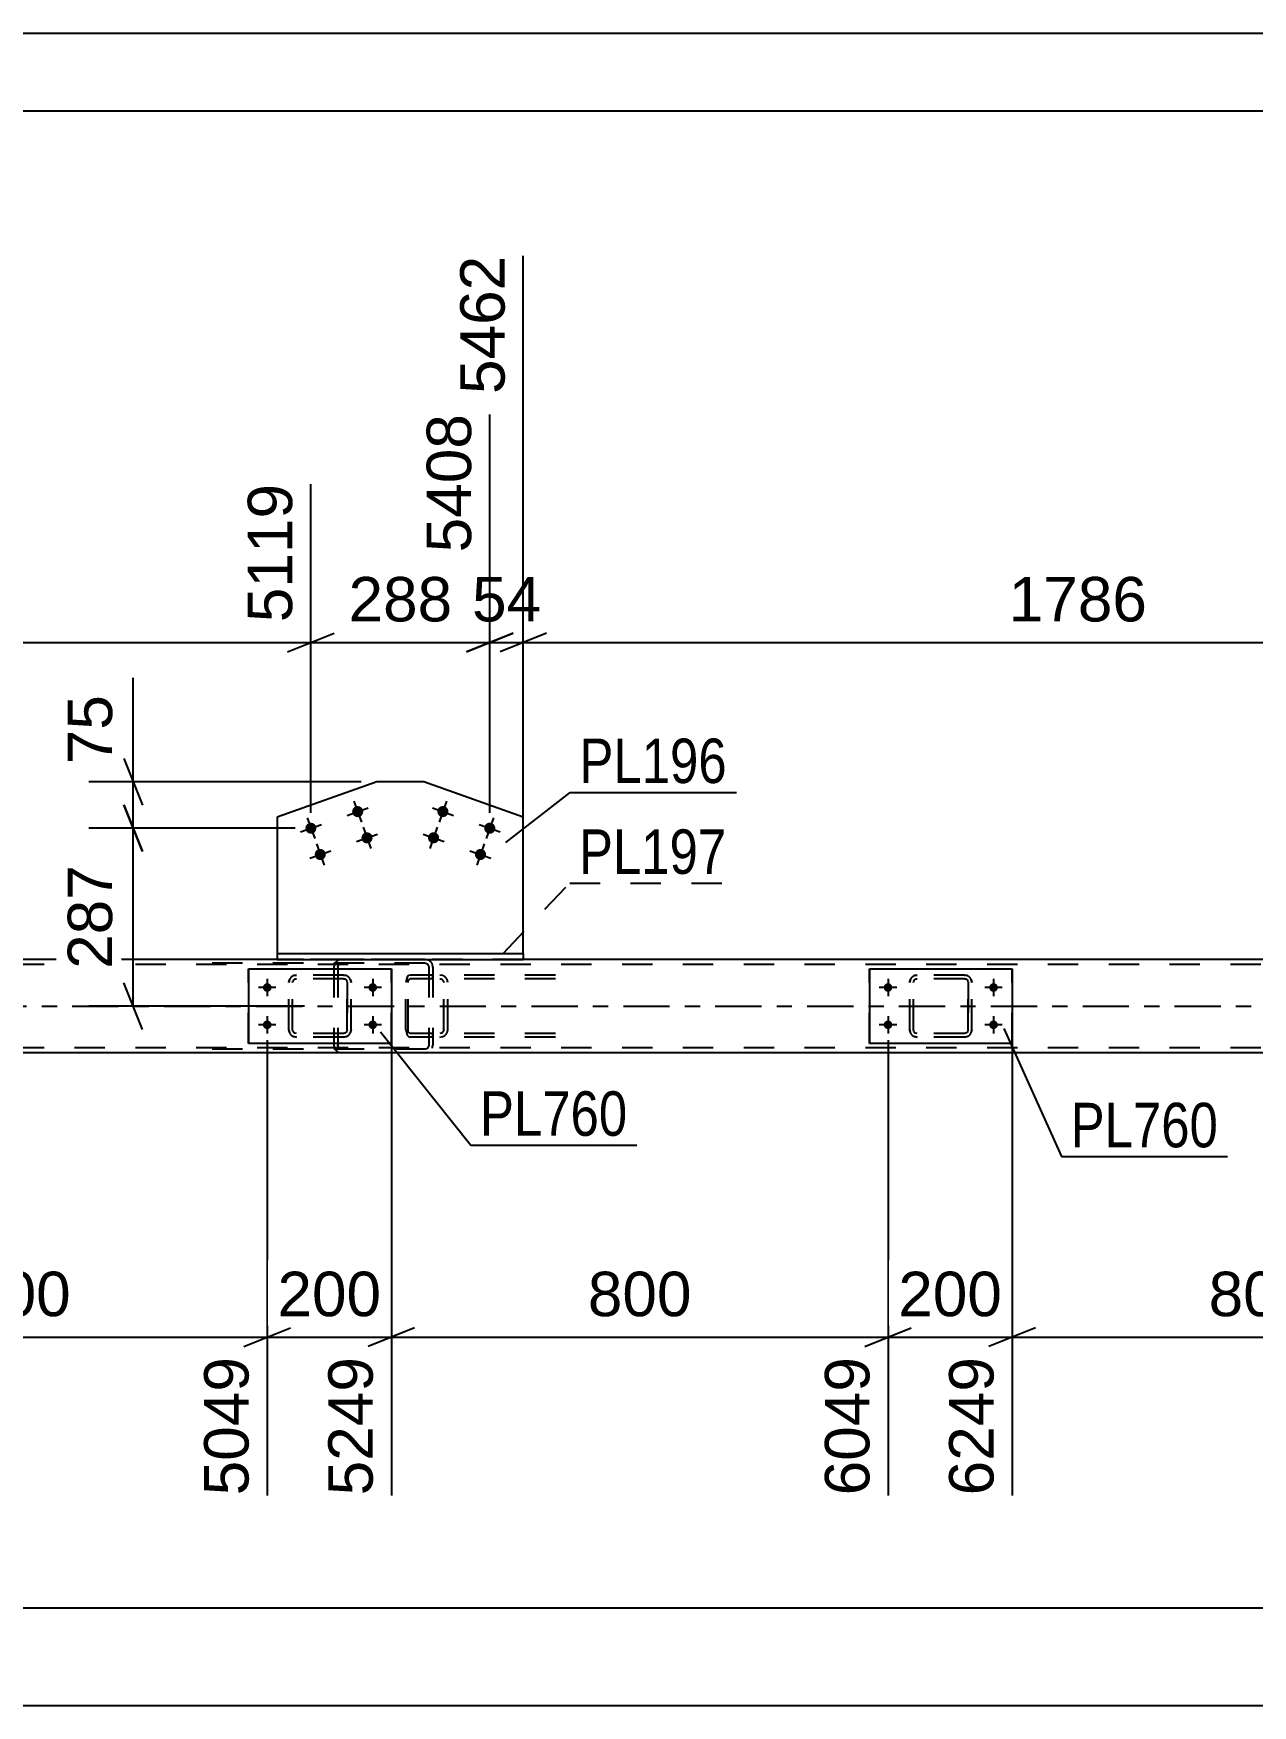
# Model space of a CAD drawing. Header units: millimetres. Extents: x -136 to 705, y -401 to 193.
# Drawn here: x 158.2 to 236.8, y 85.5 to 193.2 of the extents above; entities that cross this region are included whole.
import ezdxf

# ---------------------------------------------------------------- set-up
doc = ezdxf.new("R2010")
doc.units = ezdxf.units.MM
doc.linetypes.add('DXK_LINE_DOT2', pattern=[3.9198, 1.9599, -1.9599])
doc.linetypes.add('DXK_LINE_DOT3', pattern=[5.9187, 2.979, -0.9799, 0.9799, -0.9799])
doc.styles.add('Arial', font='ARIAL.TTF', dxfattribs={"height": 0.2})
doc.styles.add('Arial Narrow', font='ARIALN.TTF', dxfattribs={"height": 0.2})

# ---------------------------------------------------------------- blocks, each defined once
blk = doc.blocks.new('Unknown-318464307-1115')
at = {"color": 5, "linetype": 'Continuous'}
for p, q in [((705.2, 193.21), (-135.8, 193.21)), ((700.2, 188.21), (-130.8, 188.21))]:
    blk.add_line(p, q, dxfattribs=at)
blk = doc.blocks.new('Bolt-318464307-5303 - 5264')
at = {"linetype": 'Continuous'}
for points in [[(173.28, 131.48, -1), (173.28, 132.04, -1)], [(180.08, 131.48, -1), (180.08, 132.04, -1)], [(173.28, 129.08, -1), (173.28, 129.64, -1)], [(180.08, 129.08, -1), (180.08, 129.64, -1)]]:
    blk.add_hatch(color=1, dxfattribs=at).paths.add_polyline_path(points)
at = {"color": 1, "linetype": 'Continuous'}
for p, q in [((173.84, 131.76), (172.72, 131.76)), ((173.28, 132.32), (173.28, 131.2)), ((180.64, 131.76), (179.52, 131.76)), ((180.08, 132.32), (180.08, 131.2)), ((173.84, 129.36), (172.72, 129.36)), ((173.28, 129.92), (173.28, 128.8)), ((180.64, 129.36), (179.52, 129.36)), ((180.08, 129.92), (180.08, 128.8))]:
    blk.add_line(p, q, dxfattribs=at)
blk = doc.blocks.new('Part-318464307-5308 - 5264')
at = {"color": 2, "linetype": 'Continuous'}
for p, q in [((180.34, 145.01), (173.93, 142.74)), ((183.38, 145.01), (180.34, 145.01)), ((189.78, 142.74), (183.38, 145.01)), ((173.93, 142.74), (173.93, 133.96)), ((189.78, 133.96), (189.78, 142.74))]:
    blk.add_line(p, q, dxfattribs=at)
at = {"color": 7, "linetype": 'DXK_LINE_DOT2'}
blk.add_line((173.93, 133.96), (189.78, 133.96), dxfattribs=at)
blk = doc.blocks.new('Part-318464307-5313 - 5264')
at = {"color": 2, "linetype": 'Continuous'}
for p, q in [((173.93, 133.96), (173.93, 133.56)), ((173.93, 133.96), (189.78, 133.96)), ((173.93, 133.56), (189.78, 133.56)), ((189.78, 133.96), (189.78, 133.56))]:
    blk.add_line(p, q, dxfattribs=at)
blk = doc.blocks.new('Bolt-318464307-5378 - 5264')
at = {"linetype": 'Continuous'}
for points in [[(213.28, 131.48, -1), (213.28, 132.04, -1)], [(220.08, 131.48, -1), (220.08, 132.04, -1)], [(213.28, 129.08, -1), (213.28, 129.64, -1)], [(220.08, 129.08, -1), (220.08, 129.64, -1)]]:
    blk.add_hatch(color=1, dxfattribs=at).paths.add_polyline_path(points)
at = {"color": 1, "linetype": 'Continuous'}
for p, q in [((213.84, 131.76), (212.72, 131.76)), ((213.28, 132.32), (213.28, 131.2)), ((220.64, 131.76), (219.52, 131.76)), ((220.08, 132.32), (220.08, 131.2)), ((213.84, 129.36), (212.72, 129.36)), ((213.28, 129.92), (213.28, 128.8)), ((220.64, 129.36), (219.52, 129.36)), ((220.08, 129.92), (220.08, 128.8))]:
    blk.add_line(p, q, dxfattribs=at)
blk = doc.blocks.new('Part-318464307-5444 - 5264')
at = {"color": 2, "linetype": 'Continuous'}
for p, q in [((173.93, 133.56), (104.65, 133.56)), ((259.06, 133.56), (189.78, 133.56)), ((629.28, 127.56), (-24.68, 127.56))]:
    blk.add_line(p, q, dxfattribs=at)
at = {"color": 7, "linetype": 'DXK_LINE_DOT2'}
for p, q in [((189.78, 133.56), (173.93, 133.56)), ((629.28, 133.24), (-28.68, 133.24)), ((629.28, 127.88), (-28.68, 127.88))]:
    blk.add_line(p, q, dxfattribs=at)
at = {"color": 7, "linetype": 'DXK_LINE_DOT3'}
blk.add_line((-28.68, 130.56), (629.28, 130.56), dxfattribs=at)
blk = doc.blocks.new('Part-318464307-5485 - 5264')
at = {"color": 2, "linetype": 'Continuous'}
for p, q in [((212.08, 132.96), (212.08, 128.16)), ((212.08, 132.96), (221.28, 132.96)), ((221.28, 132.96), (221.28, 128.16)), ((221.28, 128.16), (212.08, 128.16))]:
    blk.add_line(p, q, dxfattribs=at)
at = {"color": 7, "linetype": 'DXK_LINE_DOT2'}
for p, q in [((212.08, 128.16), (212.08, 132.96)), ((221.28, 128.16), (221.28, 132.96))]:
    blk.add_line(p, q, dxfattribs=at)
blk = doc.blocks.new('Part-318464307-5501 - 5264')
at = {"color": 7, "linetype": 'DXK_LINE_DOT2'}
for p, q in [((214.97, 132.53), (215.16, 132.56)), ((215.16, 132.56), (214.97, 132.53)), ((218.2, 132.56), (215.16, 132.56)), ((218.2, 132.56), (218.38, 132.53)), ((218.38, 132.53), (218.2, 132.56)), ((214.68, 132.08), (214.71, 132.27)), ((214.71, 132.27), (214.68, 132.08)), ((214.68, 129.04), (214.68, 132.08)), ((214.68, 129.04), (214.68, 132.08)), ((214.92, 132.08), (214.94, 132.18)), ((214.92, 129.04), (214.92, 132.08)), ((214.92, 129.04), (214.92, 132.08)), ((214.94, 132.18), (214.99, 132.25)), ((214.99, 132.25), (215.06, 132.31)), ((215.06, 132.31), (215.16, 132.32)), ((218.2, 132.32), (215.16, 132.32)), ((218.2, 132.32), (218.29, 132.31)), ((218.29, 132.31), (218.37, 132.25)), ((218.37, 132.25), (218.42, 132.18)), ((218.42, 132.18), (218.44, 132.08)), ((218.44, 129.04), (218.44, 132.08)), ((218.44, 132.08), (218.44, 129.04)), ((218.64, 132.27), (218.68, 132.08)), ((218.68, 132.08), (218.64, 132.27)), ((218.68, 129.04), (218.68, 132.08)), ((218.68, 129.04), (218.68, 132.08)), ((214.71, 128.86), (214.68, 129.04)), ((214.68, 129.04), (214.71, 128.86)), ((214.94, 128.95), (214.92, 129.04)), ((214.99, 128.87), (214.94, 128.95)), ((215.16, 128.56), (214.97, 128.6)), ((214.97, 128.6), (215.16, 128.56)), ((215.06, 128.82), (214.99, 128.87)), ((215.16, 128.8), (215.06, 128.82)), ((218.2, 128.8), (215.16, 128.8)), ((218.2, 128.56), (215.16, 128.56)), ((218.29, 128.82), (218.2, 128.8)), ((218.38, 128.6), (218.2, 128.56)), ((218.2, 128.56), (218.38, 128.6)), ((218.37, 128.87), (218.29, 128.82)), ((218.42, 128.95), (218.37, 128.87)), ((218.44, 129.04), (218.42, 128.95)), ((218.68, 129.04), (218.64, 128.86)), ((218.64, 128.86), (218.68, 129.04))]:
    blk.add_line(p, q, dxfattribs=at)
at = {"color": 7, "linetype": 'DXK_LINE_DOT3'}
blk.add_line((216.68, 130.56), (216.68, 130.56), dxfattribs=at)
at = {"color": 7, "linetype": 'DXK_LINE_DOT2'}
for centre, start, end in [((215.16, 132.08), 112.5, 157.5), ((215.16, 132.08), 112.5, 157.5), ((218.2, 132.08), 22.5, 67.5), ((218.2, 132.08), 22.5, 67.5), ((215.16, 129.04), 202.5, 247.5), ((215.16, 129.04), 202.5, 247.5), ((218.2, 129.04), 292.5, 337.5), ((218.2, 129.04), 292.5, 337.5)]:
    blk.add_arc(centre, 0.48, start, end, dxfattribs=at)
blk = doc.blocks.new('Part-318464307-5506 - 5264')
at = {"color": 2, "linetype": 'Continuous'}
for p, q in [((172.08, 132.96), (172.08, 128.16)), ((172.08, 132.96), (181.28, 132.96)), ((181.28, 132.96), (181.28, 128.16)), ((181.28, 128.16), (172.08, 128.16))]:
    blk.add_line(p, q, dxfattribs=at)
at = {"color": 7, "linetype": 'DXK_LINE_DOT2'}
for p, q in [((172.08, 128.16), (172.08, 132.96)), ((181.28, 128.16), (181.28, 132.96))]:
    blk.add_line(p, q, dxfattribs=at)
blk = doc.blocks.new('Part-318464307-5507 - 5264')
at = {"color": 7, "linetype": 'DXK_LINE_DOT2'}
for p, q in [((174.98, 132.53), (175.16, 132.56)), ((175.16, 132.56), (174.98, 132.53)), ((178.2, 132.56), (175.16, 132.56)), ((178.2, 132.56), (178.38, 132.53)), ((178.38, 132.53), (178.2, 132.56)), ((174.68, 132.08), (174.72, 132.27)), ((174.72, 132.27), (174.68, 132.08)), ((174.68, 129.04), (174.68, 132.08)), ((174.68, 129.04), (174.68, 132.08)), ((174.92, 132.08), (174.94, 132.18)), ((174.92, 129.04), (174.92, 132.08)), ((174.92, 129.04), (174.92, 132.08)), ((174.94, 132.18), (174.99, 132.25)), ((174.99, 132.25), (175.07, 132.31)), ((175.07, 132.31), (175.16, 132.32)), ((178.2, 132.32), (175.16, 132.32)), ((178.2, 132.32), (178.29, 132.31)), ((178.29, 132.31), (178.37, 132.25)), ((178.37, 132.25), (178.42, 132.18)), ((178.42, 132.18), (178.44, 132.08)), ((178.44, 129.04), (178.44, 132.08)), ((178.44, 132.08), (178.44, 129.04)), ((178.64, 132.27), (178.68, 132.08)), ((178.68, 132.08), (178.64, 132.27)), ((178.68, 129.04), (178.68, 132.08)), ((178.68, 129.04), (178.68, 132.08)), ((174.72, 128.86), (174.68, 129.04)), ((174.68, 129.04), (174.72, 128.86)), ((174.94, 128.95), (174.92, 129.04)), ((174.99, 128.87), (174.94, 128.95)), ((175.16, 128.56), (174.98, 128.6)), ((174.98, 128.6), (175.16, 128.56)), ((175.07, 128.82), (174.99, 128.87)), ((175.16, 128.8), (175.07, 128.82)), ((178.2, 128.8), (175.16, 128.8)), ((178.2, 128.56), (175.16, 128.56)), ((178.29, 128.82), (178.2, 128.8)), ((178.38, 128.6), (178.2, 128.56)), ((178.2, 128.56), (178.38, 128.6)), ((178.37, 128.87), (178.29, 128.82)), ((178.42, 128.95), (178.37, 128.87)), ((178.44, 129.04), (178.42, 128.95)), ((178.68, 129.04), (178.64, 128.86)), ((178.64, 128.86), (178.68, 129.04))]:
    blk.add_line(p, q, dxfattribs=at)
at = {"color": 7, "linetype": 'DXK_LINE_DOT3'}
blk.add_line((176.68, 130.56), (176.68, 130.56), dxfattribs=at)
at = {"color": 7, "linetype": 'DXK_LINE_DOT2'}
for centre, start, end in [((175.16, 132.08), 112.5, 157.5), ((175.16, 132.08), 112.5, 157.5), ((178.2, 132.08), 22.5, 67.5), ((178.2, 132.08), 22.5, 67.5), ((175.16, 129.04), 202.5, 247.5), ((175.16, 129.04), 202.5, 247.5), ((178.2, 129.04), 292.5, 337.5), ((178.2, 129.04), 292.5, 337.5)]:
    blk.add_arc(centre, 0.48, start, end, dxfattribs=at)
blk = doc.blocks.new('Bolt-318464307-5511 - 5264')
at = {"linetype": 'Continuous'}
for points in [[(184.94, 142.97, -1), (184.26, 143.21, -1)], [(187.96, 141.9, -1), (187.28, 142.14, -1)], [(184.34, 141.28, -1), (183.66, 141.52, -1)], [(187.36, 140.21, -1), (186.68, 140.45, -1)]]:
    blk.add_hatch(color=1, dxfattribs=at).paths.add_polyline_path(points)
at = {"color": 1, "linetype": 'Continuous'}
for p, q in [((183.93, 143.33), (185.28, 142.85)), ((184.84, 143.77), (184.36, 142.41)), ((186.94, 142.26), (188.3, 141.78)), ((187.86, 142.7), (187.38, 141.35)), ((183.32, 141.64), (184.68, 141.16)), ((184.24, 142.08), (183.76, 140.72)), ((186.34, 140.57), (187.7, 140.09)), ((187.26, 141.01), (186.78, 139.65))]:
    blk.add_line(p, q, dxfattribs=at)
blk = doc.blocks.new('Bolt-318464307-5513 - 5264')
at = {"linetype": 'Continuous'}
for points in [[(179.45, 143.21, -1), (178.77, 142.97, -1)], [(176.43, 142.14, -1), (175.76, 141.9, -1)], [(180.05, 141.52, -1), (179.37, 141.28, -1)], [(177.04, 140.45, -1), (176.36, 140.21, -1)]]:
    blk.add_hatch(color=1, dxfattribs=at).paths.add_polyline_path(points)
at = {"color": 1, "linetype": 'Continuous'}
for p, q in [((178.43, 142.85), (179.79, 143.33)), ((178.87, 143.77), (179.35, 142.41)), ((175.42, 141.78), (176.77, 142.26)), ((175.85, 142.7), (176.34, 141.35)), ((179.03, 141.16), (180.39, 141.64)), ((179.47, 142.08), (179.95, 140.72)), ((176.02, 140.09), (177.38, 140.57)), ((176.46, 141.01), (176.94, 139.65))]:
    blk.add_line(p, q, dxfattribs=at)
blk = doc.blocks.new('Part-318464307-5562 - 5264')
at = {"color": 7, "linetype": 'DXK_LINE_DOT2'}
for p, q in [((183.45, 133.56), (169.54, 133.56)), ((178.09, 133.56), (177.89, 133.53)), ((183.64, 133.53), (183.45, 133.56)), ((183.45, 133.32), (169.54, 133.32)), ((177.61, 133.24), (177.57, 133.08)), ((177.57, 133.08), (177.57, 128.04)), ((177.61, 133.27), (177.61, 133.24)), ((177.83, 133.08), (177.85, 133.18)), ((177.83, 133.08), (177.83, 128.04)), ((177.85, 133.18), (177.9, 133.25)), ((177.9, 133.25), (177.99, 133.31)), ((177.99, 133.31), (178.09, 133.32)), ((183.45, 133.32), (183.55, 133.31)), ((183.55, 133.31), (183.63, 133.25)), ((183.63, 133.25), (183.68, 133.18)), ((183.68, 133.18), (183.7, 133.08)), ((183.7, 133.08), (183.7, 128.04)), ((183.93, 133.24), (183.92, 133.27)), ((183.96, 133.08), (183.93, 133.24)), ((183.96, 133.08), (183.96, 128.04)), ((183.45, 127.8), (169.54, 127.8)), ((183.45, 127.56), (169.54, 127.56)), ((177.57, 128.04), (177.59, 127.96)), ((177.59, 127.96), (177.61, 127.86)), ((177.85, 127.95), (177.83, 128.04)), ((177.9, 127.87), (177.85, 127.95)), ((177.89, 127.6), (178.09, 127.56)), ((177.99, 127.82), (177.9, 127.87)), ((178.09, 127.8), (177.99, 127.82)), ((183.55, 127.82), (183.45, 127.8)), ((183.45, 127.56), (183.64, 127.6)), ((183.63, 127.87), (183.55, 127.82)), ((183.68, 127.95), (183.63, 127.87)), ((183.7, 128.04), (183.68, 127.95)), ((183.92, 127.86), (183.94, 127.96)), ((183.94, 127.96), (183.96, 128.04))]:
    blk.add_line(p, q, dxfattribs=at)
for centre, start, end in [((178.07, 133.06), 110.7583, 155.68), ((183.47, 133.06), 24.32, 69.2417), ((178.07, 128.06), 204.32, 249.2417)]:
    blk.add_arc(centre, 0.496, start, end, dxfattribs=at)
blk = doc.blocks.new('Part-318464307-5600 - 5264')
at = {"color": 7, "linetype": 'DXK_LINE_DOT2'}
for p, q in [((182.39, 132.53), (182.3, 132.42)), ((182.49, 132.56), (182.39, 132.53)), ((191.85, 132.56), (182.49, 132.56)), ((183.96, 132.32), (183.96, 132.56)), ((184.6, 132.53), (184.41, 132.56)), ((182.25, 132.27), (182.22, 132.08)), ((182.22, 129.04), (182.22, 132.08)), ((182.3, 132.42), (182.25, 132.27)), ((182.36, 132.08), (182.37, 132.18)), ((182.36, 129.04), (182.36, 132.08)), ((182.37, 132.18), (182.4, 132.25)), ((182.4, 132.25), (182.44, 132.31)), ((182.44, 132.31), (182.49, 132.32)), ((191.85, 132.32), (182.49, 132.32)), ((184.41, 132.32), (184.5, 132.31)), ((184.5, 132.31), (184.58, 132.25)), ((184.58, 132.25), (184.64, 132.18)), ((184.64, 132.18), (184.66, 132.08)), ((184.66, 129.04), (184.66, 132.08)), ((184.91, 132.08), (184.87, 132.27)), ((184.91, 129.04), (184.91, 132.08)), ((182.22, 129.04), (182.25, 128.86)), ((182.25, 128.86), (182.3, 128.7)), ((182.3, 128.7), (182.39, 128.6)), ((182.37, 128.95), (182.36, 129.04)), ((182.4, 128.87), (182.37, 128.95)), ((182.39, 128.6), (182.49, 128.56)), ((182.44, 128.82), (182.4, 128.87)), ((182.49, 128.8), (182.44, 128.82)), ((191.85, 128.8), (182.49, 128.8)), ((191.85, 128.56), (182.49, 128.56)), ((183.96, 128.56), (183.96, 128.8)), ((184.5, 128.82), (184.41, 128.8)), ((184.41, 128.56), (184.6, 128.6)), ((184.58, 128.87), (184.5, 128.82)), ((184.64, 128.95), (184.58, 128.87)), ((184.66, 129.04), (184.64, 128.95)), ((184.87, 128.86), (184.91, 129.04))]:
    blk.add_line(p, q, dxfattribs=at)
for centre, start, end in [((184.42, 132.07), 23.8964, 68.8499), ((184.42, 129.06), 291.1501, 336.1036)]:
    blk.add_arc(centre, 0.492, start, end, dxfattribs=at)
blk = doc.blocks.new('StraightDimension-318464307-5814 - 5264')
at = {"color": 7, "linetype": 'Continuous'}
for p, q in [((141.28, 128.36), (141.28, 99.05)), ((173.28, 128.36), (173.28, 99.05)), ((142.78, 109.84), (139.78, 108.64)), ((141.28, 109.24), (173.28, 109.24)), ((171.78, 108.64), (174.78, 109.84))]:
    blk.add_line(p, q, dxfattribs=at)
at = {"color": 0}
blk.add_wipeout([(161.21, 109.99), (161.21, 114.19), (153.34, 114.19), (153.34, 109.99)], dxfattribs=at)
at = {"color": 3, "style": 'Arial'}
blk.add_text('800', height=2.865, dxfattribs=at).set_placement((153.94, 110.59))
at = {"color": 0, "linetype": 'Continuous'}
blk.add_wipeout([(172.68, 108.54), (168.48, 108.54), (168.48, 98.45), (172.68, 98.45)], dxfattribs=at)
at = {"color": 3, "linetype": 'Continuous', "style": 'Arial'}
blk.add_text('5049', height=2.865, rotation=90.0002, dxfattribs=at).set_placement((172.08, 99.05))
blk = doc.blocks.new('StraightDimension-318464307-6178 - 5264')
at = {"color": 7, "linetype": 'Continuous'}
for p, q in [((189.78, 134.96), (189.78, 178.88)), ((187.62, 143.02), (187.62, 168.68)), ((186.12, 153.39), (189.12, 154.59)), ((191.28, 154.59), (188.28, 153.39)), ((187.62, 153.99), (189.78, 153.99))]:
    blk.add_line(p, q, dxfattribs=at)
at = {"color": 0, "linetype": 'Continuous'}
blk.add_wipeout([(189.18, 179.48), (184.98, 179.48), (184.98, 169.39), (189.18, 169.39)], dxfattribs=at)
at = {"color": 3, "linetype": 'Continuous', "style": 'Arial'}
blk.add_text('5462', height=2.865, rotation=90.0002, dxfattribs=at).set_placement((188.58, 169.99))
at = {"color": 0}
blk.add_wipeout([(191.53, 154.74), (191.53, 158.94), (185.88, 158.94), (185.88, 154.74)], dxfattribs=at)
at = {"color": 3, "style": 'Arial'}
blk.add_text('54', height=2.865, dxfattribs=at).set_placement((186.48, 155.34))
blk = doc.blocks.new('StraightDimension-318464307-6334 - 5264')
at = {"color": 7, "linetype": 'Continuous'}
blk.add_line((-29.48, 85.51), (662, 85.51), dxfattribs=at)
blk = doc.blocks.new('StraightDimension-318464307-5705 - 5264')
at = {"color": 7, "linetype": 'Continuous'}
for p, q in [((164.04, 143.52), (165.24, 140.52)), ((175.09, 142.02), (161.79, 142.02)), ((164.64, 130.56), (164.64, 142.02)), ((165.24, 129.06), (164.04, 132.06)), ((175.68, 130.56), (161.79, 130.56))]:
    blk.add_line(p, q, dxfattribs=at)
at = {"color": 0}
blk.add_wipeout([(163.89, 140.23), (159.69, 140.23), (159.69, 132.36), (163.89, 132.36)], dxfattribs=at)
at = {"color": 3, "style": 'Arial'}
blk.add_text('287', height=2.865, rotation=90.0002, dxfattribs=at).set_placement((163.29, 132.96))
blk = doc.blocks.new('StraightDimension-318464307-5714 - 5264')
at = {"color": 7, "linetype": 'Continuous'}
for p, q in [((164.64, 145.01), (164.64, 151.71)), ((164.64, 145.01), (164.64, 151.71)), ((164.04, 146.51), (165.24, 143.51)), ((179.34, 145.01), (161.79, 145.01)), ((164.64, 142.02), (164.64, 145.01)), ((165.24, 140.52), (164.04, 143.52)), ((175.09, 142.02), (161.79, 142.02))]:
    blk.add_line(p, q, dxfattribs=at)
at = {"color": 0}
blk.add_wipeout([(163.89, 151.19), (159.69, 151.19), (159.69, 145.54), (163.89, 145.54)], dxfattribs=at)
at = {"color": 3, "style": 'Arial'}
blk.add_text('75', height=2.865, rotation=90.0002, dxfattribs=at).set_placement((163.29, 146.14))
blk = doc.blocks.new('StraightDimension-318464307-5823 - 5264')
at = {"color": 7, "linetype": 'Continuous'}
for p, q in [((173.28, 128.36), (173.28, 99.05)), ((181.28, 128.36), (181.28, 99.05)), ((171.78, 108.64), (174.78, 109.84)), ((173.28, 109.24), (181.28, 109.24)), ((182.78, 109.84), (179.78, 108.64))]:
    blk.add_line(p, q, dxfattribs=at)
at = {"color": 0}
blk.add_wipeout([(181.22, 109.99), (181.22, 114.19), (173.34, 114.19), (173.34, 109.99)], dxfattribs=at)
at = {"color": 0, "linetype": 'Continuous'}
blk.add_wipeout([(180.68, 108.54), (176.48, 108.54), (176.48, 98.45), (180.68, 98.45)], dxfattribs=at)
at = {"color": 3, "style": 'Arial'}
blk.add_text('200', height=2.865, dxfattribs=at).set_placement((173.94, 110.59))
at = {"color": 3, "linetype": 'Continuous', "style": 'Arial'}
blk.add_text('5249', height=2.865, rotation=90.0002, dxfattribs=at).set_placement((180.08, 99.05))
blk = doc.blocks.new('StraightDimension-318464307-5832 - 5264')
at = {"color": 7, "linetype": 'Continuous'}
for p, q in [((181.28, 128.36), (181.28, 99.05)), ((213.28, 128.36), (213.28, 99.05)), ((182.78, 109.84), (179.78, 108.64)), ((181.28, 109.24), (213.28, 109.24)), ((211.78, 108.64), (214.78, 109.84))]:
    blk.add_line(p, q, dxfattribs=at)
at = {"color": 0}
blk.add_wipeout([(201.21, 109.99), (201.21, 114.19), (193.34, 114.19), (193.34, 109.99)], dxfattribs=at)
at = {"color": 3, "style": 'Arial'}
blk.add_text('800', height=2.865, dxfattribs=at).set_placement((193.94, 110.59))
at = {"color": 0, "linetype": 'Continuous'}
blk.add_wipeout([(212.68, 108.54), (208.48, 108.54), (208.48, 98.45), (212.68, 98.45)], dxfattribs=at)
at = {"color": 3, "linetype": 'Continuous', "style": 'Arial'}
blk.add_text('6049', height=2.865, rotation=90.0002, dxfattribs=at).set_placement((212.08, 99.05))
blk = doc.blocks.new('StraightDimension-318464307-5841 - 5264')
at = {"color": 7, "linetype": 'Continuous'}
for p, q in [((213.28, 128.36), (213.28, 99.05)), ((221.28, 129.16), (221.28, 99.05)), ((211.78, 108.64), (214.78, 109.84)), ((213.28, 109.24), (221.28, 109.24)), ((222.78, 109.84), (219.78, 108.64))]:
    blk.add_line(p, q, dxfattribs=at)
at = {"color": 0}
blk.add_wipeout([(221.21, 109.99), (221.21, 114.19), (213.34, 114.19), (213.34, 109.99)], dxfattribs=at)
at = {"color": 0, "linetype": 'Continuous'}
blk.add_wipeout([(220.68, 108.54), (216.48, 108.54), (216.48, 98.45), (220.68, 98.45)], dxfattribs=at)
at = {"color": 3, "style": 'Arial'}
blk.add_text('200', height=2.865, dxfattribs=at).set_placement((213.94, 110.59))
at = {"color": 3, "linetype": 'Continuous', "style": 'Arial'}
blk.add_text('6249', height=2.865, rotation=90.0002, dxfattribs=at).set_placement((220.08, 99.05))
blk = doc.blocks.new('StraightDimension-318464307-5850 - 5264')
at = {"color": 7, "linetype": 'Continuous'}
for p, q in [((221.28, 129.16), (221.28, 99.05)), ((253.28, 128.36), (253.28, 99.05)), ((222.78, 109.84), (219.78, 108.64)), ((221.28, 109.24), (253.28, 109.24)), ((251.78, 108.64), (254.78, 109.84))]:
    blk.add_line(p, q, dxfattribs=at)
at = {"color": 0}
blk.add_wipeout([(241.21, 109.99), (241.21, 114.19), (233.34, 114.19), (233.34, 109.99)], dxfattribs=at)
at = {"color": 3, "style": 'Arial'}
blk.add_text('800', height=2.865, dxfattribs=at).set_placement((233.94, 110.59))
at = {"color": 0, "linetype": 'Continuous'}
blk.add_wipeout([(252.68, 108.54), (248.48, 108.54), (248.48, 98.45), (252.68, 98.45)], dxfattribs=at)
at = {"color": 3, "linetype": 'Continuous', "style": 'Arial'}
blk.add_text('7049', height=2.865, rotation=90.0002, dxfattribs=at).set_placement((252.08, 99.05))
blk = doc.blocks.new('StraightDimension-318464307-6171 - 5264')
at = {"color": 7, "linetype": 'Continuous'}
for p, q in [((189.78, 134.96), (189.78, 178.88)), ((261.23, 143.02), (261.23, 164.18)), ((191.28, 154.59), (188.28, 153.39)), ((259.73, 153.39), (262.73, 154.59)), ((189.78, 153.99), (261.23, 153.99))]:
    blk.add_line(p, q, dxfattribs=at)
at = {"color": 0}
blk.add_wipeout([(230.55, 154.74), (230.55, 158.94), (220.46, 158.94), (220.46, 154.74)], dxfattribs=at)
at = {"color": 3, "style": 'Arial'}
blk.add_text('1786', height=2.865, dxfattribs=at).set_placement((221.06, 155.34))
at = {"color": 0, "linetype": 'Continuous'}
blk.add_wipeout([(260.63, 164.78), (256.43, 164.78), (256.43, 154.69), (260.63, 154.69)], dxfattribs=at)
at = {"color": 3, "linetype": 'Continuous', "style": 'Arial'}
blk.add_text('7248', height=2.865, rotation=90.0002, dxfattribs=at).set_placement((260.03, 155.29))
blk = doc.blocks.new('StraightDimension-318464307-6185 - 5264')
at = {"color": 7, "linetype": 'Continuous'}
for p, q in [((187.62, 143.02), (187.62, 168.68)), ((176.09, 143.02), (176.09, 164.18)), ((174.59, 153.39), (177.59, 154.59)), ((189.12, 154.59), (186.12, 153.39)), ((176.09, 153.99), (187.62, 153.99))]:
    blk.add_line(p, q, dxfattribs=at)
at = {"color": 0}
blk.add_wipeout([(185.79, 154.74), (185.79, 158.94), (177.92, 158.94), (177.92, 154.74)], dxfattribs=at)
at = {"color": 3, "style": 'Arial'}
blk.add_text('288', height=2.865, dxfattribs=at).set_placement((178.52, 155.34))
at = {"color": 0, "linetype": 'Continuous'}
blk.add_wipeout([(187.02, 169.28), (182.82, 169.28), (182.82, 159.19), (187.02, 159.19)], dxfattribs=at)
at = {"color": 3, "linetype": 'Continuous', "style": 'Arial'}
blk.add_text('5408', height=2.865, rotation=90.0002, dxfattribs=at).set_placement((186.42, 159.79))
blk = doc.blocks.new('StraightDimension-318464307-6194 - 5264')
at = {"color": 7, "linetype": 'Continuous'}
for p, q in [((104.65, 134.96), (104.65, 178.88)), ((176.09, 143.02), (176.09, 164.18)), ((106.15, 154.59), (103.15, 153.39)), ((174.59, 153.39), (177.59, 154.59)), ((104.65, 153.99), (176.09, 153.99))]:
    blk.add_line(p, q, dxfattribs=at)
at = {"color": 0}
blk.add_wipeout([(145.42, 154.74), (145.42, 158.94), (135.33, 158.94), (135.33, 154.74)], dxfattribs=at)
at = {"color": 3, "style": 'Arial'}
blk.add_text('1786', height=2.865, dxfattribs=at).set_placement((135.93, 155.34))
at = {"color": 0, "linetype": 'Continuous'}
blk.add_wipeout([(175.49, 164.78), (171.29, 164.78), (171.29, 154.69), (175.49, 154.69)], dxfattribs=at)
at = {"color": 3, "linetype": 'Continuous', "style": 'Arial'}
blk.add_text('5119', height=2.865, rotation=90.0002, dxfattribs=at).set_placement((174.89, 155.29))
blk = doc.blocks.new('StraightDimension-318464307-6302 - 5264')
at = {"color": 7, "linetype": 'Continuous'}
blk.add_line((-28.68, 91.8), (661.2, 91.8), dxfattribs=at)
blk = doc.blocks.new('Mark-318464307-5304 - 5264')
at = {"color": 30, "linetype": 'Continuous'}
for p, q in [((188.66, 141.11), (192.8, 144.33)), ((192.8, 144.33), (203.51, 144.33))]:
    blk.add_line(p, q, dxfattribs=at)
at = {"color": 0}
blk.add_wipeout([(202.91, 144.93), (202.91, 147.93), (193.4, 147.93), (193.4, 144.93)], dxfattribs=at)
blk.add_wipeout([(202.91, 144.93), (202.91, 147.93), (193.4, 147.93), (193.4, 144.93)], dxfattribs=at)
at = {"color": 3, "style": 'Arial Narrow'}
blk.add_text('PL196', height=2.863, dxfattribs=at).set_placement((193.4, 144.93))
blk = doc.blocks.new('Mark-318464307-5309 - 5264')
at = {"color": 30, "linetype": 'DXK_LINE_DOT2'}
for p, q in [((188.48, 133.96), (192.77, 138.48)), ((192.77, 138.48), (203.48, 138.48))]:
    blk.add_line(p, q, dxfattribs=at)
at = {"color": 0}
blk.add_wipeout([(202.88, 139.08), (202.88, 142.08), (193.37, 142.08), (193.37, 139.08)], dxfattribs=at)
blk.add_wipeout([(202.88, 139.08), (202.88, 142.08), (193.37, 142.08), (193.37, 139.08)], dxfattribs=at)
at = {"color": 3, "style": 'Arial Narrow'}
blk.add_text('PL197', height=2.863, dxfattribs=at).set_placement((193.37, 139.08))
blk = doc.blocks.new('Mark-318464307-5481 - 5264')
at = {"color": 30, "linetype": 'Continuous'}
for p, q in [((220.74, 129.11), (224.45, 120.87)), ((224.45, 120.87), (235.16, 120.87))]:
    blk.add_line(p, q, dxfattribs=at)
at = {"color": 0}
blk.add_wipeout([(234.56, 121.47), (234.56, 124.47), (225.05, 124.47), (225.05, 121.47)], dxfattribs=at)
blk.add_wipeout([(234.56, 121.47), (234.56, 124.47), (225.05, 124.47), (225.05, 121.47)], dxfattribs=at)
at = {"color": 3, "style": 'Arial Narrow'}
blk.add_text('PL760', height=2.863, dxfattribs=at).set_placement((225.05, 121.47))
blk = doc.blocks.new('Mark-318464307-5502 - 5264')
at = {"color": 30, "linetype": 'Continuous'}
for p, q in [((180.59, 128.91), (186.39, 121.61)), ((186.39, 121.61), (197.09, 121.61))]:
    blk.add_line(p, q, dxfattribs=at)
at = {"color": 0}
blk.add_wipeout([(196.49, 122.21), (196.49, 125.21), (186.99, 125.21), (186.99, 122.21)], dxfattribs=at)
blk.add_wipeout([(196.49, 122.21), (196.49, 125.21), (186.99, 125.21), (186.99, 122.21)], dxfattribs=at)
at = {"color": 3, "style": 'Arial Narrow'}
blk.add_text('PL760', height=2.863, dxfattribs=at).set_placement((186.99, 122.21))

msp = doc.modelspace()

# ---------------------------------------------------------------- block references
for name in ['Unknown-318464307-1115', 'Part-318464307-5308 - 5264', 'Bolt-318464307-5513 - 5264', 'Bolt-318464307-5511 - 5264', 'Part-318464307-5444 - 5264', 'Part-318464307-5562 - 5264', 'Part-318464307-5313 - 5264', 'Part-318464307-5506 - 5264', 'Part-318464307-5507 - 5264', 'Part-318464307-5600 - 5264', 'Part-318464307-5485 - 5264', 'Part-318464307-5501 - 5264', 'Bolt-318464307-5303 - 5264', 'Bolt-318464307-5378 - 5264']:
    msp.add_blockref(name, (0, 0))

# ---------------------------------------------------------------- next in the draw order: block references
for name in ['StraightDimension-318464307-6178 - 5264', 'StraightDimension-318464307-5705 - 5264', 'StraightDimension-318464307-5814 - 5264']:
    msp.add_blockref(name, (0, 0))

# ---------------------------------------------------------------- next in the draw order: block references
for name in ['StraightDimension-318464307-6171 - 5264', 'StraightDimension-318464307-5714 - 5264', 'StraightDimension-318464307-6334 - 5264']:
    msp.add_blockref(name, (0, 0))

# ---------------------------------------------------------------- next in the draw order: block references
for name in ['StraightDimension-318464307-6185 - 5264', 'StraightDimension-318464307-5823 - 5264']:
    msp.add_blockref(name, (0, 0))

# ---------------------------------------------------------------- next in the draw order: block references
for name in ['StraightDimension-318464307-6194 - 5264', 'Mark-318464307-5304 - 5264', 'StraightDimension-318464307-5832 - 5264']:
    msp.add_blockref(name, (0, 0))

# ---------------------------------------------------------------- next in the draw order: block references
for name in ['Mark-318464307-5309 - 5264', 'StraightDimension-318464307-5841 - 5264']:
    msp.add_blockref(name, (0, 0))

# ---------------------------------------------------------------- next in the draw order: block references
msp.add_blockref('StraightDimension-318464307-5850 - 5264', (0, 0))

# ---------------------------------------------------------------- next in the draw order: block references
msp.add_blockref('StraightDimension-318464307-6302 - 5264', (0, 0))

# ---------------------------------------------------------------- next in the draw order: block references
for name in ['Mark-318464307-5502 - 5264', 'Mark-318464307-5481 - 5264']:
    msp.add_blockref(name, (0, 0))

doc.saveas('drawing.dxf')
